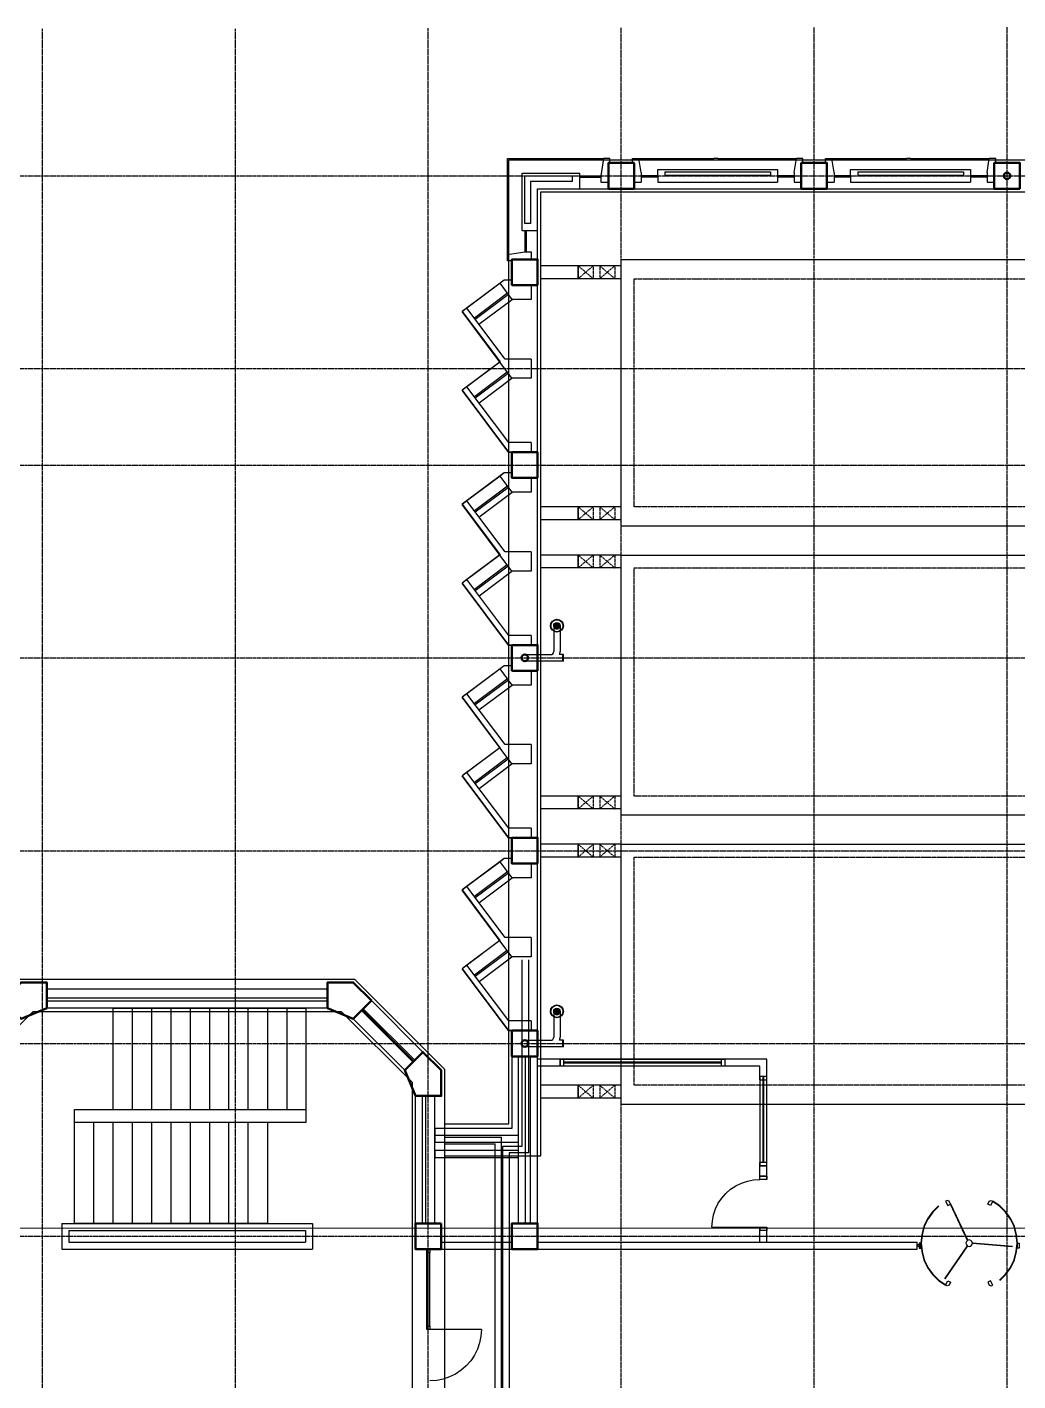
# Model space of a CAD drawing. Header units: millimetres. Extents: x -49883 to 71908, y -18440 to 67826.
# Drawn here: x -32772 to -17364, y 39026 to 60091 of the extents above; entities that cross this region are included whole.
import ezdxf

# ---------------------------------------------------------------- set-up
doc = ezdxf.new("R2010")
doc.units = ezdxf.units.MM
for name, pattern in [('PCENTRE', [50.8, 31.75, -6.35, 6.35, -6.35]), ('PCENTRE2', [28.575, 19.05, -3.175, 3.175, -3.175]), ('PDASHED', [19.05, 12.7, -6.35])]:
    doc.linetypes.add(name, pattern=pattern)
for name, color, linetype in [('Boundaries_and_building_grids', 140, 'PCENTRE2'), ('Fourth Floor - General', 1, 'Continuous'), ('Fourth Floor - Roofs', 2, 'Continuous'), ('Fourth Floor - Structural Members', 5, 'Continuous'), ('Third Floor - Curtain Walls', 1, 'Continuous'), ('Third Floor - Doors Windows and Openings', 1, 'Continuous'), ('Third Floor - Stairs', 8, 'Continuous'), ('Third Floor - Structural Members', 5, 'Continuous'), ('Third Floor - Walls', 3, 'Continuous')]:
    doc.layers.add(name, color=color, linetype=linetype)

# ---------------------------------------------------------------- blocks, each defined once
blk = doc.blocks.new('OffSetFullbore')
at = {"layer": 'Fourth Floor - Roofs', "linetype": 'Continuous'}
h = blk.add_hatch(dxfattribs=at)
h.set_pattern_fill('lines', color=256, scale=6.25, style=0)
h.set_pattern_definition([(0, (-14818.7696, 134.024), (0, 6.25), [])])
h.paths.add_polyline_path([(-550, -500, -1), (-450, -500, -1)])
at = {"layer": 'Fourth Floor - Roofs', "linetype": 'Continuous', "lineweight": -3}
for p, q in [((-600, 50), (0, 50)), ((-600, 50), (-600, -50)), ((-590, 50), (-590, -50)), ((-600, -50), (-541, -50)), ((-550, -500), (-550, -100)), ((-450, -500), (-450, -100)), ((0, -50), (-400, -50))]:
    blk.add_line(p, q, dxfattribs=at)
at = {"layer": 'Fourth Floor - Roofs', "linetype": 'Continuous'}
for radius in [100, 93.8, 50, 50]:
    blk.add_circle((-500, -500), radius, dxfattribs=at)
at = {"layer": 'Fourth Floor - Roofs', "linetype": 'Continuous', "lineweight": -3}
for centre, radius, start, end in [((0, 0), 50, 270, 90), ((-400, -100), 150, 160.5288, 180), ((-400, -100), 50, 90, 180)]:
    blk.add_arc(centre, radius, start, end, dxfattribs=at)
blk = doc.blocks.new('Roof Light Middle Block')
at = {"layer": 'Fourth Floor - Roofs', "color": 1, "linetype": 'Continuous', "lineweight": -3}
for p, q in [((-46250, 3850), (-47500, 3850)), ((-46925, 3850), (-46925, 3650)), ((-46250, 3850), (-1250, 3850)), ((-46250, -200), (-46250, 3850)), ((-46250, 3650), (-47500, 3650)), ((-46250, 100), (-47500, 100)), ((-46925, 100), (-46925, -100)), ((-46250, -100), (-47500, -100)), ((-1250, -200), (-46250, -200))]:
    blk.add_line(p, q, dxfattribs=at)
at = {"layer": 'Fourth Floor - Roofs', "color": 1, "linetype": 'PDASHED', "lineweight": -3}
for p, q in [((-46685, 3850), (-46920, 3650)), ((-46920, 3850), (-46920, 3650)), ((-46920, 3850), (-46685, 3650)), ((-46685, 3850), (-46685, 3650)), ((-46585, 3850), (-46585, 3650)), ((-46585, 3850), (-46350, 3650)), ((-46350, 3850), (-46585, 3650)), ((-46350, 3850), (-46350, 3650)), ((-46920, 100), (-46685, -100)), ((-46920, 100), (-46920, -100)), ((-46685, 100), (-46920, -100)), ((-46685, 100), (-46685, -100)), ((-46350, 100), (-46585, -100)), ((-46585, 100), (-46585, -100)), ((-46585, 100), (-46350, -100)), ((-46350, 100), (-46350, -100))]:
    blk.add_line(p, q, dxfattribs=at)
at = {"layer": 'Fourth Floor - Roofs', "color": 1, "linetype": 'PCENTRE', "lineweight": -3}
for p, q in [((-46050, 100), (-46050, 3650)), ((-46050, 3650), (-1450, 3650)), ((-1450, 100), (-46050, 100))]:
    blk.add_line(p, q, dxfattribs=at)
blk = doc.blocks.new('Roof Light Middle Block(1)')
at = {"layer": 'Fourth Floor - Roofs', "color": 1, "linetype": 'Continuous', "lineweight": -3}
for p, q in [((-46250, 3850), (-47500, 3850)), ((-46925, 3850), (-46925, 3650)), ((-46250, -200), (-46250, 3950)), ((-46250, 3950), (-1250, 3950)), ((-46250, 3650), (-47500, 3650)), ((-46250, 100), (-47500, 100)), ((-46925, 100), (-46925, -100)), ((-46250, -100), (-47500, -100)), ((-1250, -200), (-46250, -200))]:
    blk.add_line(p, q, dxfattribs=at)
at = {"layer": 'Fourth Floor - Roofs', "color": 1, "linetype": 'PDASHED', "lineweight": -3}
for p, q in [((-46920, 3850), (-46685, 3650)), ((-46920, 3850), (-46920, 3650)), ((-46685, 3850), (-46920, 3650)), ((-46685, 3850), (-46685, 3650)), ((-46585, 3850), (-46585, 3650)), ((-46350, 3850), (-46585, 3650)), ((-46585, 3850), (-46350, 3650)), ((-46350, 3850), (-46350, 3650)), ((-46685, 100), (-46920, -100)), ((-46920, 100), (-46685, -100)), ((-46920, 100), (-46920, -100)), ((-46685, 100), (-46685, -100)), ((-46350, 100), (-46585, -100)), ((-46585, 100), (-46350, -100)), ((-46585, 100), (-46585, -100)), ((-46350, 100), (-46350, -100))]:
    blk.add_line(p, q, dxfattribs=at)
at = {"layer": 'Fourth Floor - Roofs', "color": 1, "linetype": 'PCENTRE', "lineweight": -3}
for p, q in [((-46050, 3650), (-1450, 3650)), ((-46050, 100), (-46050, 3650)), ((-1450, 100), (-46050, 100))]:
    blk.add_line(p, q, dxfattribs=at)

msp = doc.modelspace()

# ---------------------------------------------------------------- linework, layer by layer
at = {"layer": 'Boundaries_and_building_grids', "color": 140, "linetype": 'PCENTRE', "lineweight": -3}
for p, q in [((-32533, -6274), (-32533, 60064)), ((-29533, -6274), (-29533, 60069)), ((-26533, -6274), (-26533, 60075)), ((-23533, -11774), (-23533, 60080)), ((-20533, -11774), (-20533, 60085)), ((-17533, -11774), (-17533, 60091)), ((-49883, 57776), (47817, 57776)), ((-49883, 54776), (47817, 54776)), ((-49883, 53276), (47817, 53276)), ((-49883, 50276), (47817, 50276)), ((-49883, 47276), (47817, 47276)), ((-49883, 44276), (47817, 44276)), ((-49883, 41276), (47817, 41276))]:
    msp.add_line(p, q, dxfattribs=at)
at = {"layer": 'Fourth Floor - General', "color": 1, "linetype": 'Continuous', "lineweight": -3}
for p, q in [((-26283, 42816, 13800), (-25393, 42816, 13800)), ((-25393, 36736, 13800), (-25393, 42816, 13800)), ((-26283, 42716, 13800), (-25493, 42716, 13800)), ((-25493, 36836, 13800), (-25493, 42716, 13800))]:
    msp.add_line(p, q, dxfattribs=at)
at = {"layer": 'Fourth Floor - Roofs', "color": 3, "linetype": 'Continuous'}
for p, q in [((-25283, 43026, 13800), (-25283, 58026, 13800)), ((-25283, 58026, 13800), (23217, 58026, 13800)), ((-32886, 45276, 13800), (-27679, 45276, 13800)), ((-27679, 45276, 13800), (-26283, 43879, 13800)), ((-33783, 43672, 13800), (-32679, 44776, 13800)), ((-32679, 44776, 13800), (-27886, 44776, 13800)), ((-27886, 44776, 13800), (-26783, 43672, 13800)), ((-26283, 43879, 13800), (-26283, 34172, 13800)), ((-26783, 43672, 13800), (-26783, 34379, 13800))]:
    msp.add_line(p, q, dxfattribs=at)
at = {"layer": 'Fourth Floor - Roofs', "color": 3, "linetype": 'Continuous', "lineweight": -3}
for p, q in [((-24783, 57526, 13800), (22717, 57526, 13800)), ((-24783, 42526, 13800), (-24783, 57526, 13800)), ((-26283, 43026, 13800), (-25283, 43026, 13800)), ((-26283, 42526, 13800), (-24783, 42526, 13800))]:
    msp.add_line(p, q, dxfattribs=at)
at = {"layer": 'Fourth Floor - Roofs', "color": 1, "linetype": 'Continuous', "lineweight": -3}
for p, q in [((-25073, 42676, 13800), (-25073, 45576, 13800)), ((-24973, 45576, 13800), (-24973, 42576, 13800)), ((-25373, 36886, 13800), (-25373, 42676, 13800)), ((-25373, 42676, 13800), (-25073, 42676, 13800)), ((-24973, 42576, 13800), (-25273, 42576, 13800)), ((-25273, 42576, 13800), (-25273, 36986, 13800))]:
    msp.add_line(p, q, dxfattribs=at)
at = {"layer": 'Fourth Floor - Roofs', "color": 1, "linetype": 'Continuous', "lineweight": -3, "elevation": 13800}
msp.add_lwpolyline([(-25233, 56153), (-25352, 56153), (-26004, 55667), (-25417, 54881), (-26008, 54439), (-25288, 53476), (-25233, 53476), (-25233, 53153), (-25352, 53153), (-26004, 52667), (-25417, 51881), (-26008, 51439), (-25288, 50476), (-25233, 50476), (-25233, 50153), (-25352, 50153), (-26004, 49667), (-25421, 48878), (-26008, 48439), (-25288, 47476), (-25233, 47476), (-25233, 47153), (-25352, 47153), (-26004, 46667), (-25421, 45878), (-26008, 45439), (-25288, 44476), (-25233, 44476)], dxfattribs=at)
at = {"layer": 'Fourth Floor - Structural Members', "color": 8, "linetype": 'Continuous', "lineweight": 50, "elevation": 13800}
for points in [[(-23333, 57576), (-23733, 57576), (-23733, 57976), (-23333, 57976), (-23333, 57576)], [(-20333, 57576), (-20733, 57576), (-20733, 57976), (-20333, 57976), (-20333, 57576)], [(-17333, 57576), (-17733, 57576), (-17733, 57976), (-17333, 57976), (-17333, 57576)], [(-24833, 56076), (-25233, 56076), (-25233, 56476), (-24833, 56476), (-24833, 56076)], [(-24833, 53076), (-25233, 53076), (-25233, 53476), (-24833, 53476), (-24833, 53076)], [(-24833, 50076), (-25233, 50076), (-25233, 50476), (-24833, 50476), (-24833, 50076)], [(-24833, 47076), (-25233, 47076), (-25233, 47476), (-24833, 47476), (-24833, 47076)], [(-24833, 44076), (-25233, 44076), (-25233, 44476), (-24833, 44476), (-24833, 44076)], [(-26333, 41476), (-26733, 41476), (-26733, 41076), (-26333, 41076), (-26333, 41476)], [(-24833, 41076), (-25233, 41076), (-25233, 41476), (-24833, 41476), (-24833, 41076)]]:
    msp.add_lwpolyline(points, dxfattribs=at)
for points in [[(-32466, 44826), (-32866, 44660), (-33148, 44943), (-32866, 45226), (-32466, 45226)], [(-27700, 44660), (-28100, 44826), (-28100, 45226), (-27700, 45226), (-27417, 44943)], [(-26898, 43859), (-26616, 44141), (-26333, 43859), (-26333, 43459), (-26733, 43459)]]:
    msp.add_lwpolyline(points, close=True, dxfattribs=at)
at = {"layer": 'Fourth Floor - Structural Members', "color": 8, "linetype": 'Continuous', "lineweight": 50}
for centre in [(-17533, 57776, 13800), (-25033, 50276, 13800), (-25033, 44276, 13800)]:
    msp.add_circle(centre, 50, dxfattribs=at)
at = {"layer": 'Third Floor - Curtain Walls', "color": 3, "linetype": 'Continuous'}
for p, q in [((-23809, 58046, 10350), (-23851, 57776, 10350)), ((-23709, 58046, 10350), (-23809, 58046, 10350)), ((-23733, 57576, 10350), (-23733, 57976, 10350)), ((-23733, 57976, 10350), (-23709, 57976, 10350)), ((-23709, 57976, 10350), (-23709, 58046, 10350)), ((-23356, 57976, 10350), (-23356, 58046, 10350)), ((-23356, 58046, 10350), (-23257, 58046, 10350)), ((-23356, 57976, 10350), (-23333, 57976, 10350)), ((-23333, 57976, 10350), (-23333, 57576, 10350)), ((-23222, 57826, 10350), (-23257, 58046, 10350)), ((-20843, 57826, 10350), (-20809, 58046, 10350)), ((-20709, 58046, 10350), (-20809, 58046, 10350)), ((-20733, 57976, 10350), (-20709, 57976, 10350)), ((-20733, 57576, 10350), (-20733, 57976, 10350)), ((-20709, 57976, 10350), (-20709, 58046, 10350)), ((-20356, 57976, 10350), (-20356, 58046, 10350)), ((-20356, 58046, 10350), (-20257, 58046, 10350)), ((-20356, 57976, 10350), (-20333, 57976, 10350)), ((-20333, 57976, 10350), (-20333, 57576, 10350)), ((-20222, 57826, 10350), (-20257, 58046, 10350)), ((-17843, 57826, 10350), (-17809, 58046, 10350)), ((-17709, 58046, 10350), (-17809, 58046, 10350)), ((-17733, 57976, 10350), (-17709, 57976, 10350)), ((-17733, 57576, 10350), (-17733, 57976, 10350)), ((-17709, 57976, 10350), (-17709, 58046, 10350)), ((-25073, 57816, 10350), (-24179, 57816, 10350)), ((-25073, 56922, 10350), (-25073, 57816, 10350)), ((-25033, 57776, 10350), (-24289, 57776, 10350)), ((-25033, 57032, 10350), (-25033, 57776, 10350)), ((-24289, 57686, 10350), (-24289, 57776, 10350)), ((-24179, 57576, 10350), (-24179, 57816, 10350)), ((-23851, 57776, 10350), (-23851, 57676, 10350)), ((-23222, 57826, 10350), (-23222, 57676, 10350)), ((-22965, 57776, 10350), (-22965, 57676, 10350)), ((-22855, 57836, 10350), (-22855, 57786, 10350)), ((-22855, 57836, 10350), (-21211, 57836, 10350)), ((-22855, 57786, 10350), (-21211, 57786, 10350)), ((-21211, 57836, 10350), (-21211, 57786, 10350)), ((-21101, 57776, 10350), (-21101, 57676, 10350)), ((-20843, 57826, 10350), (-20843, 57676, 10350)), ((-20222, 57826, 10350), (-20222, 57676, 10350)), ((-19965, 57776, 10350), (-19965, 57676, 10350)), ((-19855, 57836, 10350), (-18211, 57836, 10350)), ((-19855, 57836, 10350), (-19855, 57786, 10350)), ((-19855, 57786, 10350), (-18211, 57786, 10350)), ((-18211, 57836, 10350), (-18211, 57786, 10350)), ((-18101, 57776, 10350), (-18101, 57676, 10350)), ((-17843, 57826, 10350), (-17843, 57676, 10350)), ((-24289, 57686, 10350), (-24943, 57686, 10350)), ((-24943, 57686, 10350), (-24943, 57032, 10350)), ((-24833, 56476, 10350), (-24833, 57576, 10350)), ((-24833, 57576, 10350), (-23733, 57576, 10350)), ((-23851, 57676, 10350), (-23733, 57676, 10350)), ((-23333, 57676, 10350), (-23222, 57676, 10350)), ((-23333, 57576, 10350), (-20733, 57576, 10350)), ((-22965, 57676, 10350), (-21101, 57676, 10350)), ((-20843, 57676, 10350), (-20733, 57676, 10350)), ((-20333, 57676, 10350), (-20222, 57676, 10350)), ((-20333, 57576, 10350), (-17733, 57576, 10350)), ((-19965, 57676, 10350), (-18101, 57676, 10350)), ((-17843, 57676, 10350), (-17733, 57676, 10350)), ((-24833, 56922, 10350), (-25073, 56922, 10350)), ((-24943, 57032, 10350), (-25033, 57032, 10350)), ((-25303, 56552, 10350), (-25033, 56594, 10350)), ((-25303, 56452, 10350), (-25303, 56552, 10350)), ((-24833, 56476, 10350), (-25233, 56476, 10350)), ((-25233, 56476, 10350), (-25233, 56452, 10350)), ((-25033, 56594, 10350), (-24933, 56594, 10350)), ((-24933, 56594, 10350), (-24933, 56476, 10350)), ((-25233, 56452, 10350), (-25303, 56452, 10350)), ((-25352, 56153, 10350), (-25417, 56105, 10350)), ((-25228, 55853, 10350), (-25417, 56105, 10350)), ((-25233, 56153, 10350), (-25352, 56153, 10350)), ((-24933, 56076, 10350), (-24933, 55853, 10350)), ((-24933, 55853, 10350), (-25228, 55853, 10350)), ((-25933, 55719, 10350), (-26008, 55663, 10350)), ((-25233, 54626, 10350), (-26008, 55663, 10350)), ((-25339, 54926, 10350), (-25933, 55719, 10350)), ((-24933, 54926, 10350), (-25339, 54926, 10350)), ((-24933, 54926, 10350), (-24933, 54626, 10350)), ((-24933, 54626, 10350), (-25233, 54626, 10350)), ((-25933, 54495, 10350), (-26008, 54439, 10350)), ((-25288, 53476, 10350), (-26008, 54439, 10350)), ((-25283, 53626, 10350), (-25933, 54495, 10350)), ((-24933, 53626, 10350), (-25283, 53626, 10350)), ((-24933, 53626, 10350), (-24933, 53476, 10350)), ((-24833, 53476, 10350), (-25288, 53476, 10350)), ((-25352, 53153, 10350), (-25417, 53105, 10350)), ((-25228, 52853, 10350), (-25417, 53105, 10350)), ((-25233, 53153, 10350), (-25352, 53153, 10350)), ((-24933, 53076, 10350), (-24933, 52853, 10350)), ((-25933, 52719, 10350), (-26008, 52663, 10350)), ((-25233, 51626, 10350), (-26008, 52663, 10350)), ((-25339, 51926, 10350), (-25933, 52719, 10350)), ((-24933, 52853, 10350), (-25228, 52853, 10350)), ((-24933, 51926, 10350), (-25339, 51926, 10350)), ((-24933, 51926, 10350), (-24933, 51626, 10350)), ((-24933, 51626, 10350), (-25233, 51626, 10350)), ((-25933, 51495, 10350), (-26008, 51439, 10350)), ((-25288, 50476, 10350), (-26008, 51439, 10350)), ((-25283, 50626, 10350), (-25933, 51495, 10350)), ((-24933, 50626, 10350), (-25283, 50626, 10350)), ((-24933, 50626, 10350), (-24933, 50476, 10350)), ((-24833, 50476, 10350), (-25288, 50476, 10350)), ((-25352, 50153, 10350), (-25417, 50105, 10350)), ((-25233, 50153, 10350), (-25352, 50153, 10350)), ((-25228, 49853, 10350), (-25417, 50105, 10350)), ((-24933, 50076, 10350), (-24933, 49853, 10350)), ((-25933, 49719, 10350), (-26008, 49663, 10350)), ((-25339, 48926, 10350), (-25933, 49719, 10350)), ((-24933, 49853, 10350), (-25228, 49853, 10350)), ((-25233, 48626, 10350), (-26008, 49663, 10350)), ((-24933, 48926, 10350), (-25339, 48926, 10350)), ((-24933, 48926, 10350), (-24933, 48626, 10350)), ((-25933, 48495, 10350), (-26008, 48439, 10350)), ((-25283, 47626, 10350), (-25933, 48495, 10350)), ((-24933, 48626, 10350), (-25233, 48626, 10350)), ((-25288, 47476, 10350), (-26008, 48439, 10350)), ((-24933, 47626, 10350), (-25283, 47626, 10350)), ((-24933, 47626, 10350), (-24933, 47476, 10350)), ((-24833, 47476, 10350), (-25288, 47476, 10350)), ((-25352, 47153, 10350), (-25417, 47105, 10350)), ((-25228, 46853, 10350), (-25417, 47105, 10350)), ((-25233, 47153, 10350), (-25352, 47153, 10350)), ((-24933, 47076, 10350), (-24933, 46853, 10350)), ((-24933, 46853, 10350), (-25228, 46853, 10350)), ((-25933, 46719, 10350), (-26008, 46663, 10350)), ((-25233, 45626, 10350), (-26008, 46663, 10350)), ((-25339, 45926, 10350), (-25933, 46719, 10350)), ((-24933, 45926, 10350), (-25339, 45926, 10350)), ((-24933, 45926, 10350), (-24933, 45626, 10350)), ((-24933, 45626, 10350), (-25233, 45626, 10350)), ((-25933, 45495, 10350), (-26008, 45439, 10350)), ((-25288, 44476, 10350), (-26008, 45439, 10350)), ((-25283, 44626, 10350), (-25933, 45495, 10350)), ((-24833, 44476, 10350), (-25288, 44476, 10350)), ((-24933, 44626, 10350), (-25283, 44626, 10350)), ((-24933, 44626, 10350), (-24933, 44476, 10350)), ((-25133, 44076, 10350), (-25233, 44076, 10350)), ((-25233, 44076, 10350), (-25233, 42952, 10350)), ((-25233, 42952, 10350), (-26433, 42952, 10350))]:
    msp.add_line(p, q, dxfattribs=at)
at = {"layer": 'Third Floor - Curtain Walls', "color": 3, "linetype": 'Continuous', "elevation": 10350}
for points in [[(-22965, 57776), (-22965, 57876), (-21101, 57876), (-21101, 57776)], [(-19965, 57776), (-19965, 57876), (-18101, 57876), (-18101, 57776)], [(-24833, 53476), (-24833, 56076), (-25233, 56076), (-25233, 56153)], [(-24833, 50476), (-24833, 53076), (-25233, 53076), (-25233, 53153)], [(-24833, 47476), (-24833, 50076), (-25233, 50076), (-25233, 50153)], [(-24833, 44476), (-24833, 47076), (-25233, 47076), (-25233, 47153)]]:
    msp.add_lwpolyline(points, dxfattribs=at)
at = {"layer": 'Third Floor - Doors Windows and Openings', "color": 1, "linetype": 'Continuous'}
for p, q in [((-25303, 58046, 10350), (-23809, 58046, 10350)), ((-25303, 56552, 10350), (-25303, 58046, 10350)), ((-23257, 58046, 10350), (-22092, 58044, 10350)), ((-22033, 58044, 10350), (-22092, 58044, 10350)), ((-22033, 58044, 10350), (-21974, 58044, 10350)), ((-21974, 58044, 10350), (-20809, 58046, 10350)), ((-20257, 58046, 10350), (-19092, 58044, 10350)), ((-19033, 58044, 10350), (-19092, 58044, 10350)), ((-19033, 58044, 10350), (-18974, 58044, 10350)), ((-18974, 58044, 10350), (-17809, 58046, 10350)), ((-24179, 57776, 10350), (-23851, 57776, 10350)), ((-24179, 57756, 10350), (-23851, 57756, 10350)), ((-22965, 57776, 10350), (-23222, 57776, 10350)), ((-22965, 57756, 10350), (-23222, 57756, 10350)), ((-20843, 57776, 10350), (-21101, 57776, 10350)), ((-20843, 57756, 10350), (-21101, 57756, 10350)), ((-19965, 57776, 10350), (-20222, 57776, 10350)), ((-19965, 57756, 10350), (-20222, 57756, 10350)), ((-17843, 57776, 10350), (-18101, 57776, 10350)), ((-17843, 57756, 10350), (-18101, 57756, 10350)), ((-24179, 57576, 10350), (-23733, 57576, 10350)), ((-22246, 57676, 10350), (-22246, 57675, 10350)), ((-21819, 57676, 10350), (-21819, 57675, 10350)), ((-19246, 57676, 10350), (-19246, 57675, 10350)), ((-18819, 57676, 10350), (-18819, 57675, 10350)), ((-25033, 56922, 10350), (-25033, 56594, 10350)), ((-25013, 56922, 10350), (-25013, 56594, 10350)), ((-24833, 56476, 10350), (-24833, 56922, 10350)), ((-25417, 56105, 10350), (-25933, 55719, 10350)), ((-25300, 55949, 10350), (-25816, 55564, 10350)), ((-25804, 55548, 10350), (-25288, 55933, 10350)), ((-25745, 55467, 10350), (-25228, 55853, 10350)), ((-25421, 54878, 10350), (-25933, 54495, 10350)), ((-25305, 54722, 10350), (-25816, 54339, 10350)), ((-25804, 54323, 10350), (-25293, 54706, 10350)), ((-25744, 54243, 10350), (-25233, 54626, 10350)), ((-24933, 53626, 10350), (-25283, 53626, 10350)), ((-25417, 53105, 10350), (-25933, 52719, 10350)), ((-25300, 52949, 10350), (-25816, 52564, 10350)), ((-25804, 52548, 10350), (-25288, 52933, 10350)), ((-25745, 52467, 10350), (-25228, 52853, 10350)), ((-25421, 51878, 10350), (-25933, 51495, 10350)), ((-25305, 51722, 10350), (-25816, 51339, 10350)), ((-25804, 51323, 10350), (-25293, 51706, 10350)), ((-25744, 51243, 10350), (-25233, 51626, 10350)), ((-25417, 50105, 10350), (-25933, 49719, 10350)), ((-25300, 49949, 10350), (-25816, 49564, 10350)), ((-25804, 49548, 10350), (-25288, 49933, 10350)), ((-25745, 49467, 10350), (-25228, 49853, 10350)), ((-25421, 48878, 10350), (-25933, 48495, 10350)), ((-25305, 48722, 10350), (-25816, 48339, 10350)), ((-25804, 48323, 10350), (-25293, 48706, 10350)), ((-25744, 48243, 10350), (-25233, 48626, 10350)), ((-25417, 47105, 10350), (-25933, 46719, 10350)), ((-25300, 46949, 10350), (-25816, 46564, 10350)), ((-25804, 46548, 10350), (-25288, 46933, 10350)), ((-25745, 46467, 10350), (-25228, 46853, 10350)), ((-25421, 45878, 10350), (-25933, 45495, 10350)), ((-25305, 45722, 10350), (-25816, 45339, 10350)), ((-25804, 45323, 10350), (-25293, 45706, 10350)), ((-25744, 45243, 10350), (-25233, 45626, 10350)), ((-27573, 44787, 10350), (-26771, 43986, 10350)), ((-26757, 44000, 10350), (-27559, 44801, 10350)), ((-27544, 44816, 10350), (-26743, 44014, 10350)), ((-24483, 44033, 10350), (-24483, 43923, 10350)), ((-24433, 44033, 10350), (-21974, 44033, 10350)), ((-21974, 43983, 10350), (-24433, 43983, 10350)), ((-24433, 43973, 10350), (-21974, 43973, 10350)), ((-21974, 43923, 10350), (-24433, 43923, 10350)), ((-21378, 43761, 10350), (-21378, 43711, 10350)), ((-21378, 43711, 10350), (-21378, 42422, 10350)), ((-21328, 42422, 10350), (-21328, 43761, 10350)), ((-21318, 43761, 10350), (-21318, 42422, 10350)), ((-21268, 43711, 10350), (-21268, 43761, 10350)), ((-21268, 42422, 10350), (-21268, 43711, 10350)), ((-21268, 42372, 10350), (-21378, 42372, 10350))]:
    msp.add_line(p, q, dxfattribs=at)
at = {"layer": 'Third Floor - Doors Windows and Openings'}
for p, q in [((-21663, 42105, 10350), (-21571, 42136, 10350)), ((-21571, 42136, 10350), (-21475, 42155, 10350)), ((-21475, 42155, 10350), (-21378, 42162, 10350)), ((-21969, 41870, 10350), (-21905, 41943, 10350)), ((-21905, 41943, 10350), (-21831, 42008, 10350)), ((-21831, 42008, 10350), (-21750, 42062, 10350)), ((-21750, 42062, 10350), (-21663, 42105, 10350)), ((-22066, 41702, 10350), (-22023, 41789, 10350)), ((-22023, 41789, 10350), (-21969, 41870, 10350)), ((-18597, 41749, 10350), (-18692, 41656, 10350)), ((-18593, 41744, 10350), (-18687, 41652, 10350)), ((-17650, 41744, 10350), (-17759, 41818, 10350)), ((-17646, 41749, 10350), (-17756, 41823, 10350)), ((-17556, 41652, 10350), (-17650, 41744, 10350)), ((-17552, 41656, 10350), (-17646, 41749, 10350)), ((-22123, 41417, 10350), (-22116, 41514, 10350)), ((-22116, 41514, 10350), (-22097, 41609, 10350)), ((-22097, 41609, 10350), (-22066, 41702, 10350)), ((-18769, 41548, 10350), (-18825, 41429, 10350)), ((-18764, 41545, 10350), (-18820, 41426, 10350)), ((-18692, 41656, 10350), (-18769, 41548, 10350)), ((-18687, 41652, 10350), (-18764, 41545, 10350)), ((-17480, 41545, 10350), (-17556, 41652, 10350)), ((-17475, 41548, 10350), (-17552, 41656, 10350)), ((-17424, 41426, 10350), (-17480, 41545, 10350)), ((-17418, 41429, 10350), (-17475, 41548, 10350)), ((-18860, 41301, 10350), (-18872, 41169, 10350)), ((-18854, 41300, 10350), (-18866, 41169, 10350)), ((-18825, 41429, 10350), (-18860, 41301, 10350)), ((-18820, 41426, 10350), (-18854, 41300, 10350)), ((-17389, 41300, 10350), (-17424, 41426, 10350)), ((-17384, 41301, 10350), (-17418, 41429, 10350)), ((-17378, 41169, 10350), (-17389, 41300, 10350)), ((-17372, 41169, 10350), (-17384, 41301, 10350)), ((-18872, 41169, 10350), (-18860, 41037, 10350)), ((-18866, 41169, 10350), (-18854, 41038, 10350)), ((-18165, 41194, 10350), (-18172, 41169, 10350)), ((-18165, 41194, 10350), (-18172, 41169, 10350)), ((-18172, 41169, 10350), (-18165, 41144, 10350)), ((-18172, 41169, 10350), (-18165, 41144, 10350)), ((-18147, 41212, 10350), (-18165, 41194, 10350)), ((-18147, 41212, 10350), (-18165, 41194, 10350)), ((-18165, 41144, 10350), (-18147, 41125, 10350)), ((-18165, 41144, 10350), (-18147, 41125, 10350)), ((-18122, 41219, 10350), (-18147, 41212, 10350)), ((-18122, 41219, 10350), (-18147, 41212, 10350)), ((-18147, 41125, 10350), (-18122, 41119, 10350)), ((-18147, 41125, 10350), (-18122, 41119, 10350)), ((-18097, 41212, 10350), (-18122, 41219, 10350)), ((-18097, 41212, 10350), (-18122, 41219, 10350)), ((-18122, 41119, 10350), (-18097, 41125, 10350)), ((-18122, 41119, 10350), (-18097, 41125, 10350)), ((-18079, 41194, 10350), (-18097, 41212, 10350)), ((-18079, 41194, 10350), (-18097, 41212, 10350)), ((-18097, 41125, 10350), (-18079, 41144, 10350)), ((-18097, 41125, 10350), (-18079, 41144, 10350)), ((-18072, 41169, 10350), (-18079, 41194, 10350)), ((-18072, 41169, 10350), (-18079, 41194, 10350)), ((-18079, 41144, 10350), (-18072, 41169, 10350)), ((-18079, 41144, 10350), (-18072, 41169, 10350)), ((-17389, 41038, 10350), (-17378, 41169, 10350)), ((-17384, 41037, 10350), (-17372, 41169, 10350)), ((-18860, 41037, 10350), (-18825, 40909, 10350)), ((-18854, 41038, 10350), (-18820, 40911, 10350)), ((-18825, 40909, 10350), (-18769, 40789, 10350)), ((-18820, 40911, 10350), (-18764, 40792, 10350)), ((-17480, 40792, 10350), (-17424, 40911, 10350)), ((-17475, 40789, 10350), (-17418, 40909, 10350)), ((-17424, 40911, 10350), (-17389, 41038, 10350)), ((-17418, 40909, 10350), (-17384, 41037, 10350)), ((-18769, 40789, 10350), (-18692, 40681, 10350)), ((-18764, 40792, 10350), (-18687, 40685, 10350)), ((-18692, 40681, 10350), (-18597, 40589, 10350)), ((-18687, 40685, 10350), (-18593, 40593, 10350)), ((-17650, 40593, 10350), (-17556, 40685, 10350)), ((-17646, 40589, 10350), (-17552, 40681, 10350)), ((-17556, 40685, 10350), (-17480, 40792, 10350)), ((-17552, 40681, 10350), (-17475, 40789, 10350)), ((-18597, 40589, 10350), (-18488, 40514, 10350)), ((-18593, 40593, 10350), (-18485, 40519, 10350)), ((-25708, 39826, 10350), (-25715, 39721, 10350)), ((-25735, 39619, 10350), (-25769, 39520, 10350)), ((-25715, 39721, 10350), (-25735, 39619, 10350)), ((-25815, 39426, 10350), (-25873, 39339, 10350)), ((-25769, 39520, 10350), (-25815, 39426, 10350)), ((-26021, 39191, 10350), (-26108, 39133, 10350)), ((-25942, 39260, 10350), (-26021, 39191, 10350)), ((-25873, 39339, 10350), (-25942, 39260, 10350)), ((-26403, 39033, 10350), (-26508, 39026, 10350)), ((-26301, 39053, 10350), (-26403, 39033, 10350)), ((-26202, 39087, 10350), (-26301, 39053, 10350)), ((-26108, 39133, 10350), (-26202, 39087, 10350))]:
    msp.add_line(p, q, dxfattribs=at)
at = {"layer": 'Third Floor - Doors Windows and Openings', "ltscale": 25}
for p, q in [((-18465, 41834, 10350), (-18488, 41823, 10350)), ((-18488, 41823, 10350), (-18455, 41755, 10350)), ((-18432, 41822, 10350), (-18465, 41834, 10350)), ((-18455, 41755, 10350), (-18410, 41776, 10350)), ((-18410, 41776, 10350), (-18432, 41822, 10350)), ((-18413, 41775, 10350), (-18407, 41777, 10350)), ((-18146, 41213, 10350), (-18413, 41775, 10350)), ((-18141, 41215, 10350), (-18407, 41777, 10350)), ((-17834, 41776, 10350), (-17812, 41822, 10350)), ((-17788, 41755, 10350), (-17834, 41776, 10350)), ((-17812, 41822, 10350), (-17779, 41834, 10350)), ((-17756, 41823, 10350), (-17788, 41755, 10350)), ((-17779, 41834, 10350), (-17756, 41823, 10350)), ((-18153, 41129, 10350), (-18507, 40616, 10350)), ((-18148, 41126, 10350), (-18502, 40612, 10350)), ((-18148, 41126, 10350), (-18153, 41129, 10350)), ((-18146, 41213, 10350), (-18141, 41215, 10350)), ((-17450, 41117, 10350), (-18072, 41168, 10350)), ((-18072, 41162, 10350), (-18072, 41168, 10350)), ((-17450, 41111, 10350), (-18072, 41162, 10350)), ((-18488, 40514, 10350), (-18455, 40583, 10350)), ((-18465, 40503, 10350), (-18488, 40514, 10350)), ((-18432, 40515, 10350), (-18465, 40503, 10350)), ((-18455, 40583, 10350), (-18410, 40561, 10350)), ((-18410, 40561, 10350), (-18432, 40515, 10350)), ((-17788, 40583, 10350), (-17834, 40561, 10350)), ((-17834, 40561, 10350), (-17812, 40515, 10350)), ((-17812, 40515, 10350), (-17779, 40503, 10350)), ((-17756, 40514, 10350), (-17788, 40583, 10350)), ((-17779, 40503, 10350), (-17756, 40514, 10350))]:
    msp.add_line(p, q, dxfattribs=at)
at = {"layer": 'Third Floor - Doors Windows and Openings', "linetype": 'Continuous'}
for p, q in [((-22123, 41417, 10350), (-21378, 41417, 10350)), ((-26558, 39876, 10350), (-26558, 41026, 10350)), ((-26533, 39876, 10350), (-26533, 41026, 10350)), ((-26508, 39876, 10350), (-26508, 41026, 10350)), ((-25708, 39826, 10350), (-26508, 39826, 10350))]:
    msp.add_line(p, q, dxfattribs=at)
at = {"layer": 'Third Floor - Doors Windows and Openings', "color": 1, "linetype": 'Continuous', "elevation": 10350}
for points in [[(-26898, 43859), (-27700, 44660), (-27417, 44943)], [(-27417, 44943), (-26616, 44141), (-26898, 43859)], [(-24433, 44033), (-24433, 43923), (-24483, 43923), (-24483, 44033), (-24433, 44033)], [(-21924, 44033), (-21924, 43923), (-21974, 43923), (-21974, 44033), (-21924, 44033)], [(-21268, 43761), (-21378, 43761), (-21378, 43711), (-21268, 43711), (-21268, 43761)], [(-21268, 42422), (-21378, 42422), (-21378, 42372), (-21268, 42372), (-21268, 42422)]]:
    msp.add_lwpolyline(points, dxfattribs=at)
at = {"layer": 'Third Floor - Doors Windows and Openings', "linetype": 'Continuous', "elevation": 10350}
for points in [[(-21268, 42162), (-21378, 42162), (-21378, 42212), (-21268, 42212), (-21268, 42162)], [(-21268, 41367), (-21378, 41367), (-21378, 41417), (-21268, 41417), (-21268, 41367)], [(-26558, 41026), (-26558, 41076), (-26508, 41076), (-26508, 41026), (-26558, 41026)], [(-26558, 39826), (-26558, 39876), (-26508, 39876), (-26508, 39826), (-26558, 39826)]]:
    msp.add_lwpolyline(points, dxfattribs=at)
at = {"layer": 'Third Floor - Doors Windows and Openings', "elevation": 10350}
for points in [[(-18932, 41146), (-18902, 41146), (-18902, 41116), (-18932, 41116)], [(-18902, 41093), (-18872, 41093), (-18872, 41169), (-18902, 41169)], [(-17342, 41093), (-17372, 41093), (-17372, 41169), (-17342, 41169)]]:
    msp.add_lwpolyline(points, close=True, dxfattribs=at)
at = {"layer": 'Third Floor - Stairs', "color": 8, "linetype": 'Continuous'}
for p, q in [((-31433, 43251, 10350), (-31433, 44826, 10350)), ((-31433, 44826, 10350), (-28433, 44826, 10350)), ((-31133, 43251, 10350), (-31133, 44826, 10350)), ((-30833, 43251, 10350), (-30833, 44826, 10350)), ((-30533, 43251, 10350), (-30533, 44826, 10350)), ((-30233, 43251, 10350), (-30233, 44826, 10350)), ((-29933, 43251, 10350), (-29933, 44826, 10350)), ((-29633, 43251, 10350), (-29633, 44826, 10350)), ((-29333, 43251, 10350), (-29333, 44826, 10350)), ((-29033, 44826, 10350), (-29033, 43251, 10350)), ((-28733, 44826, 10350), (-28733, 43251, 10350)), ((-28433, 43251, 10350), (-28433, 44826, 10350)), ((-31733, 41476, 10350), (-31733, 43051, 10350)), ((-31433, 41476, 10350), (-31433, 43051, 10350)), ((-31133, 41476, 10350), (-31133, 43051, 10350)), ((-30833, 41476, 10350), (-30833, 43051, 10350)), ((-30533, 41476, 10350), (-30533, 43051, 10350)), ((-30233, 41476, 10350), (-30233, 43051, 10350)), ((-29933, 41476, 10350), (-29933, 43051, 10350)), ((-29633, 41476, 10350), (-29633, 43051, 10350)), ((-29333, 41476, 10350), (-29333, 43051, 10350))]:
    msp.add_line(p, q, dxfattribs=at)
at = {"layer": 'Third Floor - Stairs', "color": 8, "linetype": 'Continuous', "elevation": 10350}
for points in [[(-32033, 43051), (-32033, 43251), (-28433, 43251)], [(-29033, 43051), (-28433, 43051), (-28433, 43251)], [(-29033, 41476), (-32033, 41476), (-32033, 43051), (-29033, 43051), (-29033, 41476)]]:
    msp.add_lwpolyline(points, dxfattribs=at)
at = {"layer": 'Third Floor - Structural Members', "color": 3, "linetype": 'Continuous', "lineweight": 0}
msp.add_xline((37845, 41401, 10350), (1, 0), dxfattribs=at)
at = {"layer": 'Third Floor - Structural Members', "color": 5, "linetype": 'Continuous', "elevation": 10350}
for points in [[(-23333, 57576), (-23733, 57576), (-23733, 57976), (-23333, 57976), (-23333, 57576)], [(-20333, 57576), (-20733, 57576), (-20733, 57976), (-20333, 57976), (-20333, 57576)], [(-17333, 57576), (-17733, 57576), (-17733, 57976), (-17333, 57976), (-17333, 57576)], [(-24833, 56076), (-25233, 56076), (-25233, 56476), (-24833, 56476), (-24833, 56076)], [(-24833, 53076), (-25233, 53076), (-25233, 53476), (-24833, 53476), (-24833, 53076)], [(-24833, 50076), (-25233, 50076), (-25233, 50476), (-24833, 50476), (-24833, 50076)], [(-24833, 47076), (-25233, 47076), (-25233, 47476), (-24833, 47476), (-24833, 47076)], [(-24833, 44076), (-25233, 44076), (-25233, 44476), (-24833, 44476), (-24833, 44076)], [(-26333, 41476), (-26733, 41476), (-26733, 41076), (-26333, 41076), (-26333, 41476)], [(-24833, 41076), (-25233, 41076), (-25233, 41476), (-24833, 41476), (-24833, 41076)]]:
    msp.add_lwpolyline(points, dxfattribs=at)
for points in [[(-32466, 44826), (-32866, 44660), (-33148, 44943), (-32866, 45226), (-32466, 45226)], [(-27700, 44660), (-28100, 44826), (-28100, 45226), (-27700, 45226), (-27417, 44943)], [(-26898, 43859), (-26616, 44141), (-26333, 43859), (-26333, 43459), (-26733, 43459)]]:
    msp.add_lwpolyline(points, close=True, dxfattribs=at)
at = {"layer": 'Third Floor - Structural Members', "color": 5, "linetype": 'Continuous', "lineweight": -3}
for centre in [(-17533, 57776, 10350), (-25033, 50276, 10350), (-25033, 44276, 10350)]:
    msp.add_circle(centre, 50, dxfattribs=at)
at = {"layer": 'Third Floor - Walls', "color": 3, "linetype": 'Continuous'}
for p, q in [((-24833, 50186, 10350), (-24833, 50076, 10350)), ((-32466, 45126, 10350), (-28100, 45126, 10350)), ((-32466, 44986, 10350), (-32466, 45126, 10350)), ((-28100, 44986, 10350), (-28100, 45126, 10350)), ((-32466, 44986, 10350), (-28100, 44986, 10350)), ((-28100, 44936, 10350), (-32466, 44936, 10350)), ((-32466, 44826, 10350), (-32466, 44936, 10350)), ((-28100, 44826, 10350), (-28100, 44936, 10350)), ((-28100, 44826, 10350), (-32466, 44826, 10350)), ((-25133, 41476, 10350), (-25133, 44076, 10350)), ((-25133, 44076, 10350), (-25023, 44076, 10350)), ((-25023, 41476, 10350), (-25023, 44076, 10350)), ((-24833, 44076, 10350), (-24943, 44076, 10350)), ((-24943, 41476, 10350), (-24943, 44076, 10350)), ((-24833, 41476, 10350), (-24833, 44076, 10350)), ((-26733, 41476, 10350), (-26733, 43459, 10350)), ((-26733, 43459, 10350), (-26623, 43459, 10350)), ((-26623, 41476, 10350), (-26623, 43459, 10350)), ((-26573, 43459, 10350), (-26433, 43459, 10350)), ((-26573, 41476, 10350), (-26573, 43459, 10350)), ((-26433, 41476, 10350), (-26433, 43459, 10350)), ((-26433, 42952, 10350), (-26433, 42742, 10350)), ((-26433, 42852, 10350), (-25133, 42852, 10350)), ((-26433, 42742, 10350), (-25133, 42742, 10350)), ((-26433, 42614, 10350), (-25133, 42614, 10350)), ((-26433, 42614, 10350), (-26433, 42504, 10350)), ((-26433, 42504, 10350), (-25133, 42504, 10350)), ((-32233, 41476, 10350), (-28333, 41476, 10350)), ((-32233, 41476, 10350), (-32233, 41076, 10350)), ((-32123, 41366, 10350), (-32123, 41186, 10350)), ((-32123, 41366, 10350), (-28443, 41366, 10350)), ((-28443, 41366, 10350), (-28443, 41186, 10350)), ((-28333, 41476, 10350), (-28333, 41076, 10350)), ((-26733, 41476, 10350), (-26623, 41476, 10350)), ((-26573, 41476, 10350), (-26433, 41476, 10350)), ((-25133, 41476, 10350), (-25023, 41476, 10350)), ((-24833, 41476, 10350), (-24943, 41476, 10350)), ((-32123, 41186, 10350), (-28443, 41186, 10350)), ((-26333, 41186, 10350), (-25233, 41186, 10350)), ((-26333, 41186, 10350), (-26333, 41076, 10350)), ((-25233, 41076, 10350), (-25233, 41186, 10350)), ((-24833, 41186, 10350), (-24833, 41076, 10350)), ((-24833, 41186, 10350), (-18932, 41186, 10350)), ((-18932, 41076, 10350), (-18932, 41186, 10350)), ((-32233, 41076, 10350), (-28333, 41076, 10350)), ((-26333, 41076, 10350), (-25233, 41076, 10350)), ((-24833, 41076, 10350), (-18932, 41076, 10350))]:
    msp.add_line(p, q, dxfattribs=at)
at = {"layer": 'Third Floor - Walls', "color": 2, "linetype": 'Continuous'}
for p, q in [((-21268, 44033, 10350), (-24833, 44033, 10350)), ((-21268, 43711, 10350), (-21268, 44033, 10350)), ((-21378, 43923, 10350), (-24833, 43923, 10350)), ((-21378, 43711, 10350), (-21378, 43923, 10350)), ((-21378, 42162, 10350), (-21378, 42422, 10350)), ((-21268, 42162, 10350), (-21268, 42422, 10350)), ((-21268, 42212, 10350), (-21378, 42212, 10350)), ((-21378, 41186, 10350), (-21378, 41417, 10350)), ((-21378, 41417, 10350), (-21378, 41367, 10350)), ((-21268, 41367, 10350), (-21378, 41367, 10350)), ((-21268, 41186, 10350), (-21268, 41417, 10350)), ((-21268, 41417, 10350), (-21268, 41367, 10350))]:
    msp.add_line(p, q, dxfattribs=at)

# ---------------------------------------------------------------- block references
at = {"layer": 'Fourth Floor - Roofs', "color": 1, "linetype": 'PDASHED', "lineweight": -3}
for name, p in [('Roof Light Middle Block(1)', (22717, 52526, 13800)), ('Roof Light Middle Block', (22717, 48026, 13800)), ('Roof Light Middle Block', (22717, 43526, 13800))]:
    msp.add_blockref(name, p, dxfattribs=at)
at = {"layer": 'Fourth Floor - Roofs', "color": 1, "linetype": 'Continuous', "lineweight": -3, "rotation": 180}
for p in [(-25033, 50276, 13800), (-25033, 44276, 13800)]:
    msp.add_blockref('OffSetFullbore', p, dxfattribs=at)

doc.saveas('drawing.dxf')
